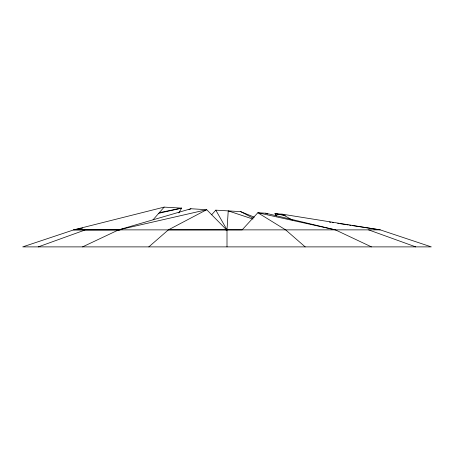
<?xml version="1.0" encoding="UTF-8"?>
<svg xmlns="http://www.w3.org/2000/svg" width="454" height="454" viewBox="0 0 454 454"><rect width="100%" height="100%" fill="white"/><g stroke="black" fill="none" stroke-linecap="round" stroke-linejoin="round"><path stroke-width="0.68" d="M178.848 212.954L181.589 208.142L164.138 207.115L73.735 229.872L22.7 246.885L431.3 246.885L380.265 229.872L281.974 214.14L274.942 213.709L276.412 216.019M153.094 219.77L164.138 207.115M211.621 214.81L215.809 210.151L240.66 211.632L254.353 217.182M148.816 246.885L168.349 229.872L206.706 209.703L226.614 229.86L242.135 229.872L257.832 212.744L265.715 213.21L335.375 229.872L371.463 246.885M189 209.674L190.913 208.744L206.706 209.703L118.625 229.872L82.537 246.885M38.25 246.885L85.403 229.872L120.021 229.826L118.625 229.872L190.913 208.744M158.23 213.42L181.589 208.142L159.462 212.597M352.366 225.593L380.265 229.872L73.735 229.872L82.724 228.061M73.735 229.872L120.344 229.815M168.349 229.872L226.614 229.86M225.593 229.872L227 229.872L228.237 210.894L252.94 219.061M284.709 215.207L274.942 213.709L285.424 215.519M329.349 222.057L330.745 222.273M332.135 222.488L333.531 222.704M337.719 223.345L339.115 223.555M340.506 223.771L345.392 224.52M346.788 224.736L348.178 224.951M349.574 225.161L350.97 225.377M335.375 229.872L257.832 212.744L285.651 229.872L305.184 246.885M368.597 229.872L415.75 246.885M265.715 213.21L267.667 214.016M240.66 211.632L253.111 218.147M281.974 214.14L292.342 220.082M215.809 210.151L227 229.872L227 246.885"/></g></svg>
